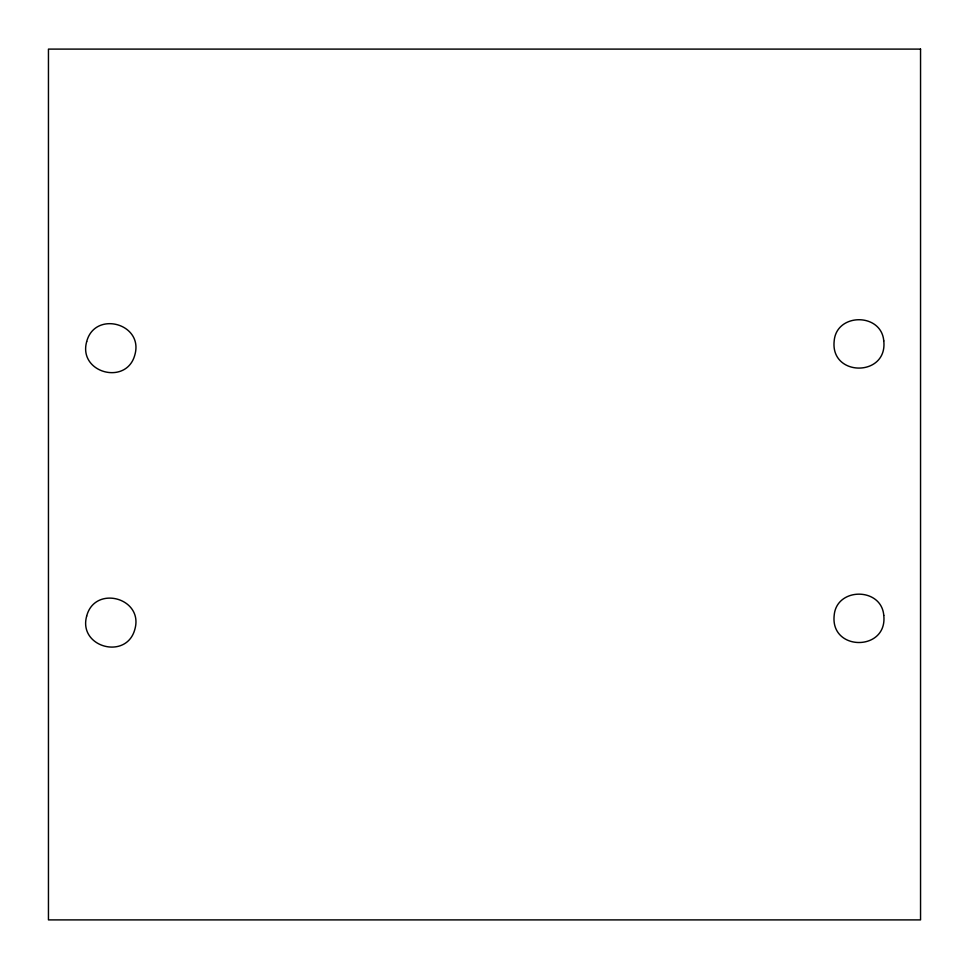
<?xml version="1.0" encoding="UTF-8"?>
<svg xmlns="http://www.w3.org/2000/svg" width="969" height="969" viewBox="0 0 969 969"><rect width="100%" height="100%" fill="white"/><g stroke="black" fill="none" stroke-linecap="round" stroke-linejoin="round"><path stroke-width="1.45" d="M883.764 340.882C887.858 377.147 830.094 377.135 834.188 340.882C836.526 312.684 881.427 312.684 883.764 340.882M883.764 615.315C887.858 651.58 830.094 651.568 834.188 615.315C836.538 587.117 881.427 587.117 883.764 615.315M86.677 341.645C77.908 372.871 126.769 386.086 134.909 354.678C143.691 323.464 94.829 310.25 86.677 341.645M86.677 616.078C77.908 647.292 126.757 660.519 134.909 629.123C143.691 597.897 94.829 584.682 86.677 616.078M920.55 49.104L48.45 49.104L48.45 919.896L920.55 919.896L920.55 49.104"/></g></svg>
